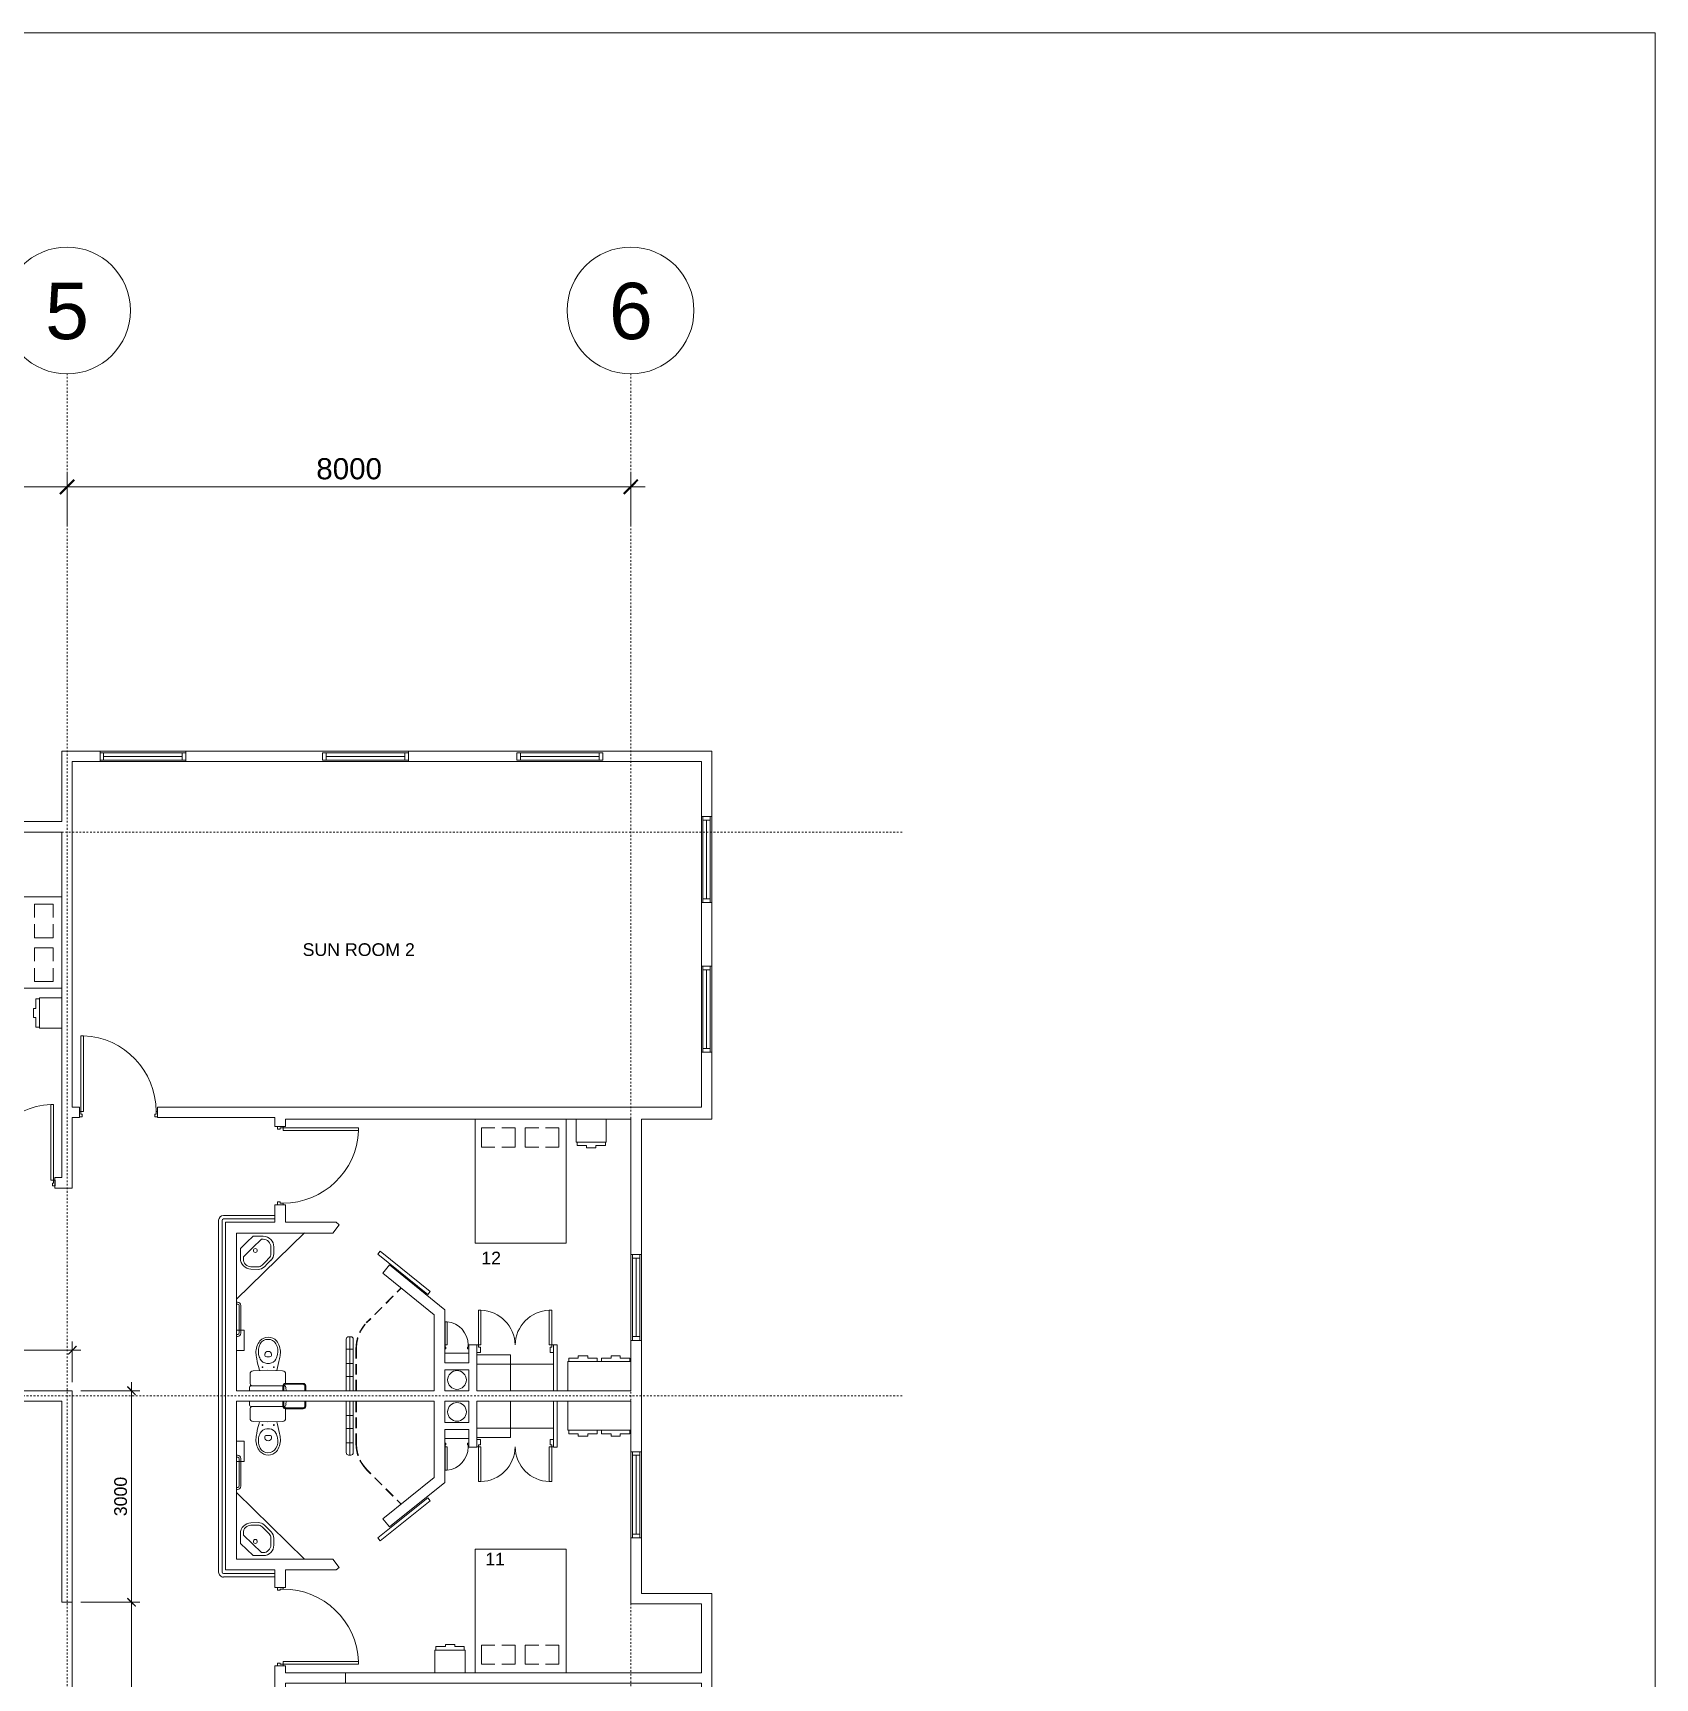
# Model space of a CAD drawing. Header units: feet. Extents: x 24 to 2788, y 15 to 613.
# Drawn here: x 429.2 to 659.5, y 352.9 to 586.3 of the extents above; entities that cross this region are included whole.
import ezdxf

# ---------------------------------------------------------------- set-up
doc = ezdxf.new("R2010")
doc.units = ezdxf.units.FT
doc.header["$MEASUREMENT"] = 0
doc.linetypes.add('DASHED', pattern=[0.5, 0.25, -0.25])
doc.layers.get('0').update_dxf_attribs({"color": 255, "lineweight": 0})
for name, color, linetype, lineweight in [('Dimmension', 250, 'Continuous', 0), ('Pluming', 4, 'Continuous', 13), ('Text', 251, 'Continuous', 9)]:
    doc.layers.add(name, color=color, linetype=linetype, lineweight=lineweight)
doc.layers.add('Doors', color=7, linetype='Continuous')
doc.layers.add('Grid', color=1, linetype='Continuous')
doc.styles.add('PDF Arial', font='arial.ttf')

# ---------------------------------------------------------------- blocks, each defined once
blk = doc.blocks.new('Door')
at = {"layer": 'Doors', "lineweight": 5}
for points in [[(-0.059, 0.08), (-0.021, 0.08), (-0.021, 1.152), (-0.059, 1.152)], [(-1.109, 0), (-1.071, 0), (-1.071, 0.038), (-1.088, 0.038), (-1.088, 0.08), (-1.109, 0.08)], [(0, 0), (-0.038, 0), (-0.038, 0.038), (-0.021, 0.038), (-0.021, 0.08), (0, 0.08)]]:
    blk.add_lwpolyline(points, close=True, dxfattribs=at)
blk.add_arc((-0.015, 0.079), 1.073, 92.3612, 179.9488, dxfattribs=at)
blk = doc.blocks.new('Toilet')
at = {"layer": 'Pluming', "lineweight": 0}
blk.add_line((-0.256, 0), (0.256, 0), dxfattribs=at)
for points in [[(-0.126, 0.712, 0.180883), (-0.183, 0.539, 0.034528), (-0.171, 0.457, 0.017331), (-0.131, 0.289)], [(0.126, 0.518, 0.165153), (0.106, 0.667, 0.571941), (-0.119, 0.667, 0.179597), (-0.142, 0.517, 0.068995), (-0.119, 0.452, 0.250971), (-0.028, 0.39, 0.054511), (0.011, 0.39, 0.25088), (0.103, 0.452, 0.068995), (0.126, 0.518)], [(0.114, 0.289, 0.017331), (0.154, 0.457, 0.011626), (0.164, 0.538, 0.180908), (0.107, 0.711, 0.440691), (-0.127, 0.711)], [(0.038, 0.523, 0.236067), (0.025, 0.548, 0.353499), (-0.044, 0.548, 0.236042), (-0.057, 0.523), (-0.057, 0.502, 0.380629), (-0.044, 0.487, 0.058069), (0.025, 0.487)], [(0.038, 0.523), (0.038, 0.502, -0.380629), (0.025, 0.487)], [(0.224, 0.072, 0.191995), (0.229, 0.074, 0.3575), (0.248, 0.104), (0.248, 0.239, 0.401104), (0.205, 0.284), (-0.006, 0.292), (-0.214, 0.284, 0.401077), (-0.256, 0.239)], [(-0.542, 0), (-0.542, 0.07, -0.414214), (-0.506, 0.106), (-0.252, 0.106)], [(-0.529, 0), (-0.529, 0.07, -0.414214), (-0.506, 0.093), (-0.252, 0.093)], [(-0.256, 0.108, 0.237145), (-0.239, 0.074, 0.191995), (-0.235, 0.072, 0.414213), (-0.263, 0.044)], [(-0.218, 0), (-0.218, 0.07, 0.414214), (-0.254, 0.106)], [(-0.231, 0), (-0.231, 0.07, 0.414214), (-0.254, 0.093)], [(0.258, 0), (0.258, 0.044, 0.414213), (0.231, 0.072), (-0.227, 0.072)]]:
    blk.add_lwpolyline(points, format="xyb", dxfattribs=at)
for points in [[(-0.256, 0.106), (-0.256, 0.241)], [(-0.263, 0), (-0.262, 0.046)], [(-0.235, 0.072), (0.226, 0.072)]]:
    blk.add_lwpolyline(points, dxfattribs=at)
for centre in [(-0.089, 0.337), (0.072, 0.337)]:
    blk.add_circle(centre, 0.00635, dxfattribs=at)
blk = doc.blocks.new('Sink')
at = {"layer": 'Pluming', "lineweight": 0}
blk.add_lwpolyline([(-0.225, -0.135), (-0.174, -0.186), (-0.128, -0.233, 0.20163), (-0.038, -0.268), (0.063, -0.264, 0.196173), (0.169, -0.219, 0.201655), (0.212, -0.111), (0.212, -0.111), (0.21, 0.028), (0.121, 0.116), (0.032, 0.201), (-0.112, 0.201), (-0.112, 0.201, 0.201655), (-0.22, 0.156, 0.196173), (-0.262, 0.051), (-0.262, -0.047, 0.201655), (-0.225, -0.136)], format="xyb", dxfattribs=at)
blk.add_lwpolyline([(-0.098, -0.207, 0.20163), (-0.038, -0.231), (0.063, -0.231, 0.196173), (0.138, -0.198, 0.201654), (0.169, -0.121), (0.167, -0.091), (0.04, 0.036), (-0.087, 0.159), (-0.112, 0.159, 0.201654), (-0.189, 0.126, 0.196173), (-0.22, 0.051), (-0.22, -0.047, 0.201655), (-0.195, -0.106), (-0.149, -0.156)], format="xyb", close=True, dxfattribs=at)
blk.add_circle((0, 0), 0.0275, dxfattribs=at)
blk = doc.blocks.new('accessible Hand')
at = {"layer": 'Pluming', "lineweight": 0}
for points in [[(0.047, 0.639), (0.047, 0.25)], [(0.072, 0.639), (0.072, 0.25)], [(0.11, 0.658), (0.091, 0.658)], [(0.11, 0.688), (0.095, 0.688)], [(0.091, 0.231), (0.11, 0.231)], [(0.095, 0.201), (0.11, 0.201)]]:
    blk.add_lwpolyline(points, dxfattribs=at)
blk.add_lwpolyline([(0, 0.292), (0, 0), (0.11, 0), (0.11, 0.292)], close=True, dxfattribs=at)
for centre, radius, start, end in [((0.095, 0.639), 0.0487, 90, 180), ((0.091, 0.639), 0.0191, 90, 180), ((0.095, 0.25), 0.0487, 180.0055, 270), ((0.091, 0.25), 0.0191, 180.0056, 269.9999)]:
    blk.add_arc(centre, radius, start, end, dxfattribs=at)
blk = doc.blocks.new('Small Door')
at = {"layer": 'Doors', "lineweight": 0}
blk.add_lwpolyline([(-0.004, 0.055), (-0.004, 0.385), (-0.034, 0.385), (-0.034, 0.055)], close=True, dxfattribs=at)
for points in [[(-0.339, 0), (-0.322, 0), (-0.322, 0.025), (-0.33, 0.025), (-0.33, 0.055), (-0.339, 0.055)], [(0, 0), (-0.013, 0), (-0.013, 0.025), (-0.004, 0.025), (-0.004, 0.055), (0, 0.055)]]:
    blk.add_lwpolyline(points, dxfattribs=at)
blk.add_arc((0.003, 0.054), 0.333, 96.3462, 179.842, dxfattribs=at)
blk = doc.blocks.new('Two Doors')
at = {"layer": 'Doors', "lineweight": 0}
for points in [[(-0.485, 0), (-0.485, 0.491), (-0.519, 0.491), (-0.519, 0)], [(0.485, 0), (0.485, 0.491), (0.519, 0.491), (0.519, 0)], [(0.544, 0), (0.519, 0), (0.519, -0.03), (0.493, -0.03), (0.493, -0.106), (0.544, -0.106)]]:
    blk.add_lwpolyline(points, close=True, dxfattribs=at)
blk.add_lwpolyline([(0.485, 0.491, 0.401509), (0, 0, 0.401481), (-0.485, 0.491)], format="xyb", dxfattribs=at)
blk.add_lwpolyline([(-0.544, -0.106), (-0.497, -0.106), (-0.497, -0.03), (-0.519, -0.03), (-0.519, 0), (-0.544, 0), (-0.544, -0.106)], dxfattribs=at)

msp = doc.modelspace()

# ---------------------------------------------------------------- linework, layer by layer
at = {"color": 255, "lineweight": 0, "transparency": 33554559}
for p, q in [((450.96, 483.14), (438.77, 483.14)), ((482.55, 482.93), (524.12, 482.93)), ((515.36, 412.99), (515.36, 400.79)), ((515.36, 385), (515.36, 372.81))]:
    msp.add_line(p, q, dxfattribs=at)
at = {"color": 255, "lineweight": 0}
msp.add_lwpolyline([(23.64, 586.31), (659.47, 586.31), (659.47, 64), (23.64, 64)], close=True, dxfattribs=at)
at = {"color": 255, "lineweight": 0, "transparency": 33554559}
for points in [[(404.61, 472.89), (433.35, 472.89), (433.35, 423.91), (432.34, 423.91), (432.34, 422.39), (434.83, 422.39), (434.83, 432.42), (435.85, 432.42), (435.85, 433.9), (434.83, 433.9), (434.83, 482.93), (438.77, 482.93), (438.77, 484.41)], [(414, 474.42), (433.35, 474.42), (433.35, 484.41), (525.6, 484.41), (525.6, 462.94), (524.12, 462.94)], [(482.55, 484.41), (482.55, 482.93), (438.42, 482.93)], [(438.77, 484.15), (450.96, 484.15)], [(439.28, 484.15), (439.28, 483.14)], [(439.28, 483.65), (450.41, 483.65)], [(450.41, 483.14), (450.41, 484.15)], [(450.96, 482.93), (450.96, 484.41)], [(482.55, 483.14), (470.35, 483.14), (470.35, 484.15), (482.55, 484.15)], [(470.86, 484.15), (470.86, 483.14)], [(470.86, 483.65), (482.04, 483.65)], [(482.04, 483.14), (482.04, 484.15)], [(498.42, 484.15), (498.42, 483.14)], [(498.42, 483.65), (509.6, 483.65)], [(509.6, 483.14), (509.6, 484.15)], [(524.12, 482.93), (524.12, 433.9), (446.94, 433.9), (446.94, 432.42), (463.58, 432.42), (463.58, 431.15), (465.1, 431.15), (465.1, 432.17), (514.09, 432.17), (514.09, 393.64), (492.24, 393.64), (492.24, 400.16), (491.1, 400.16), (491.1, 397.62), (487.71, 397.62), (487.71, 405.16), (479.84, 411.51), (478.9, 410.32), (486.19, 404.44), (486.19, 393.64), (458.12, 393.64), (458.12, 416.04), (471.79, 416.04), (472.72, 417.22), (472.3, 417.56), (465.1, 417.56), (465.1, 420.06), (463.58, 420.06), (463.58, 417.56), (456.59, 417.56), (456.59, 368.24), (463.58, 368.24), (463.58, 365.74), (465.1, 365.74), (465.1, 368.24), (472.3, 368.24), (472.72, 368.58), (471.79, 369.76), (458.12, 369.76), (458.12, 392.16), (486.19, 392.16), (486.19, 381.36), (478.9, 375.48), (479.84, 374.33), (487.71, 380.64), (487.71, 388.18), (491.1, 388.18), (491.1, 385.64), (492.24, 385.64), (492.24, 392.16), (514.09, 392.16), (514.09, 385), (515.61, 385)], [(525.6, 475.14), (524.12, 475.14)], [(524.33, 475.14), (524.33, 474.59), (525.35, 474.59), (525.35, 475.14)], [(524.33, 474.59), (524.33, 463.45)], [(524.84, 463.45), (524.84, 474.59)], [(525.35, 474.59), (525.35, 463.45)], [(429.46, 460.79), (429.46, 462.69), (432.12, 462.69), (432.12, 460.79)], [(525.35, 462.94), (525.35, 463.45), (524.33, 463.45), (524.33, 462.94)], [(525.6, 462.94), (525.6, 453.88)], [(432.12, 459.85), (432.12, 457.91), (429.46, 457.91), (429.46, 459.85)], [(429.46, 454.6), (429.46, 456.51), (432.12, 456.51), (432.12, 454.6)], [(432.12, 453.63), (432.12, 451.73), (429.46, 451.73), (429.46, 453.63)], [(524.12, 453.88), (525.6, 453.88), (525.6, 432.17), (515.61, 432.17), (515.61, 364.89), (525.6, 364.89), (525.6, 340.89), (515.61, 340.89), (515.61, 284.88), (525.6, 284.88), (525.6, 260.92), (515.61, 260.92), (515.61, 193.64), (525.6, 193.64), (525.6, 184.25)], [(525.35, 453.88), (525.35, 453.38), (524.33, 453.38), (524.33, 453.88)], [(524.33, 442.2), (524.33, 453.38)], [(524.84, 453.38), (524.84, 442.2)], [(525.35, 442.2), (525.35, 453.38)], [(430.18, 449.27), (429.67, 449.27), (429.67, 447.91), (429.33, 447.91), (429.33, 446.6), (429.67, 446.6), (429.67, 445.25), (430.18, 445.25)], [(433.35, 445.08), (430.18, 445.08), (430.18, 449.4), (433.35, 449.4)], [(525.6, 441.69), (524.12, 441.69)], [(494.82, 430.94), (492.92, 430.94), (492.92, 428.23), (494.82, 428.23)], [(495.8, 428.23), (497.7, 428.23), (497.7, 430.94), (495.8, 430.94)], [(501.05, 430.94), (499.1, 430.94), (499.1, 428.23), (501.05, 428.23)], [(501.98, 428.23), (503.88, 428.23), (503.88, 430.94), (501.98, 430.94)], [(506.47, 428.95), (506.47, 428.44), (507.82, 428.44), (507.82, 428.14), (509.13, 428.14), (509.13, 428.44), (510.49, 428.44), (510.49, 428.95)], [(463.58, 418.53), (456.3, 418.53)], [(458.12, 406.64), (467.81, 416.08)], [(514.09, 412.99), (515.61, 412.99)], [(514.34, 400.79), (514.34, 412.99)], [(515.36, 412.48), (514.34, 412.48)], [(514.85, 412.48), (514.85, 401.35)], [(476.53, 403.42), (476.7, 403.29)], [(473.7, 393.68), (473.7, 400.96)], [(473.7, 399.57), (474.71, 399.57)], [(474.21, 401.3), (474.21, 393.68)], [(503.63, 393.64), (503.63, 400.16), (503.12, 400.16), (503.12, 393.64)], [(514.09, 400.79), (515.61, 400.79)], [(514.34, 401.35), (515.36, 401.35)], [(473.7, 397.54), (474.71, 397.54)], [(487.71, 398.97), (491.1, 398.97)], [(492.24, 398.76), (497.02, 398.76), (497.02, 393.64)], [(492.24, 397.45), (503.12, 397.45)], [(505.15, 393.64), (505.15, 397.79), (514.09, 397.79)], [(509.34, 397.79), (509.34, 398.3), (507.99, 398.3), (507.99, 398.59), (506.63, 398.59), (506.63, 398.3), (505.28, 398.3), (505.28, 397.79)], [(509.94, 397.79), (509.94, 398.3), (511.29, 398.3), (511.29, 398.59), (512.6, 398.59), (512.6, 398.3), (513.96, 398.3), (513.96, 397.79)], [(473.7, 395.67), (474.71, 395.67)], [(354.86, 337.63), (354.86, 393.64), (434.83, 393.64), (434.83, 232.13), (346.86, 232.13), (346.86, 234.16)], [(418.36, 393.64), (418.36, 392.16), (433.35, 392.16), (433.35, 363.67), (434.83, 363.67), (434.83, 393.64)], [(473.7, 392.16), (473.7, 384.88)], [(474.21, 384.54), (474.21, 392.16)], [(492.24, 387.04), (497.02, 387.04), (497.02, 392.16)], [(503.63, 392.16), (503.63, 385.64), (503.12, 385.64), (503.12, 392.16)], [(473.7, 390.17), (474.71, 390.17)], [(473.7, 388.31), (474.71, 388.31)], [(492.24, 388.35), (503.12, 388.35)], [(509.34, 388.05), (509.34, 387.54), (507.99, 387.54), (507.99, 387.21), (506.63, 387.21), (506.63, 387.54), (505.28, 387.54), (505.28, 388.05)], [(509.94, 388.05), (509.94, 387.54), (511.29, 387.54), (511.29, 387.21), (512.6, 387.21), (512.6, 387.54), (513.96, 387.54), (513.96, 388.05)], [(473.7, 386.27), (474.71, 386.27)], [(487.71, 386.87), (491.1, 386.87)], [(475.48, 384.5), (475.31, 384.45)], [(475.6, 383.73), (475.77, 383.82)], [(514.09, 385), (514.09, 372.81), (515.61, 372.81)], [(514.34, 372.81), (514.34, 385)], [(515.36, 384.5), (514.34, 384.5)], [(514.85, 384.5), (514.85, 373.32)], [(476.53, 382.38), (476.7, 382.55)], [(458.12, 379.2), (467.81, 369.76)], [(514.09, 333.01), (514.09, 342.41), (524.12, 342.41), (524.12, 352.15), (465.1, 352.15), (465.1, 351.13), (463.58, 351.13), (463.58, 354.65), (465.1, 354.65), (465.1, 353.63), (524.12, 353.63), (524.12, 363.41), (514.09, 363.41), (514.09, 372.81)], [(514.34, 373.32), (515.36, 373.32)], [(463.58, 367.26), (456.3, 367.26)], [(490.46, 356.85), (490.46, 357.36), (489.11, 357.36), (489.11, 357.65), (487.8, 357.65), (487.8, 357.36), (486.44, 357.36), (486.44, 356.85)], [(494.82, 354.86), (492.92, 354.86), (492.92, 357.57), (494.82, 357.57)], [(495.8, 357.57), (497.7, 357.57), (497.7, 354.86), (495.8, 354.86)], [(501.05, 354.86), (499.1, 354.86), (499.1, 357.57), (501.05, 357.57)], [(501.98, 357.57), (503.88, 357.57), (503.88, 354.86), (501.98, 354.86)], [(486.27, 353.63), (486.27, 356.85), (490.59, 356.85), (490.59, 353.63)], [(473.61, 352.15), (473.61, 353.63)]]:
    msp.add_lwpolyline(points, dxfattribs=at)
for points in [[(510.11, 483.14), (497.91, 483.14), (497.91, 484.15), (510.11, 484.15)], [(524.33, 442.2), (525.35, 442.2), (525.35, 441.69), (524.33, 441.69)], [(506.34, 432.17), (510.61, 432.17), (510.61, 428.95), (506.34, 428.95)], [(478.52, 413.45), (478.19, 413.03), (485.3, 407.31), (485.64, 407.74)], [(487.71, 396.65), (487.71, 393.64), (491.1, 393.64), (491.1, 396.65)], [(487.71, 389.15), (487.71, 392.16), (491.1, 392.16), (491.1, 389.15)], [(505.15, 388.05), (514.09, 388.05), (514.09, 392.16), (505.15, 392.16)], [(478.52, 372.35), (478.19, 372.77), (485.3, 378.48), (485.64, 378.06)]]:
    msp.add_lwpolyline(points, close=True, dxfattribs=at)
at = {"color": 255, "lineweight": 0, "ltscale": 0.190512, "transparency": 33554559}
for points in [[(415.82, 463.75), (433.35, 463.75), (433.35, 450.79), (415.82, 450.79), (415.82, 463.75)], [(504.94, 414.6), (504.94, 432.17), (491.99, 432.17), (491.99, 414.6), (504.94, 414.6)], [(504.94, 371.2), (504.94, 353.63), (491.99, 353.63), (491.99, 371.2), (504.94, 371.2)]]:
    msp.add_lwpolyline(points, dxfattribs=at)
at = {"color": 255, "lineweight": 0, "transparency": 33554559}
for points in [[(456.3, 367.22, -0.414214), (455.6, 367.92), (455.6, 417.84, -0.414186), (456.3, 418.53)], [(463.58, 418.03), (456.3, 418.03, 0.414185), (456.11, 417.84), (456.11, 367.92, 0.414213), (456.3, 367.73), (463.58, 367.73)], [(474.02, 401.32), (474.35, 401.32, -0.414214), (474.71, 400.96), (474.71, 393.68)], [(474.02, 384.52), (474.35, 384.52, 0.414214), (474.71, 384.88), (474.71, 392.16)]]:
    msp.add_lwpolyline(points, format="xyb", dxfattribs=at)
for points, const_width in [([(475.12, 399.74), (475.2, 400.54), (475.35, 401.22)], 0.211), ([(475.12, 386.06), (475.2, 385.28), (475.37, 384.5)], 0.215)]:
    msp.add_lwpolyline(points, dxfattribs=dict(at, const_width=const_width))
for centre in [(489.43, 395.19), (489.43, 390.66)]:
    msp.add_circle(centre, 1.33, dxfattribs=at)
for centre, start, end in [((474.06, 400.96), 90.0055, 180), ((474.06, 384.88), 180, 269.9945)]:
    msp.add_arc(centre, 0.36, start, end, dxfattribs=at)
for points in [[(480.3, 407.19), (480.47, 407.06), (479.24, 406.13)], [(480.47, 407.06), (479.24, 406.13), (479.41, 405.96)], [(481.44, 408.29), (481.57, 408.16), (480.85, 407.7)], [(481.57, 408.16), (480.85, 407.7), (480.98, 407.57)], [(477.13, 404.01), (477.3, 403.84), (476.53, 403.42)], [(477.3, 403.84), (476.53, 403.42), (476.7, 403.29)], [(478.74, 405.58), (478.86, 405.45), (477.68, 404.52)], [(478.86, 405.45), (477.68, 404.52), (477.8, 404.39)], [(475.52, 401.94), (475.73, 401.85), (475.6, 402.11)], [(475.6, 402.11), (475.77, 402.02), (476.03, 402.78)], [(475.73, 401.85), (475.6, 402.11), (475.77, 402.02)], [(475.77, 402.02), (476.03, 402.78), (476.2, 402.66)], [(476.03, 402.78), (476.2, 402.66), (476.36, 403.21)], [(476.2, 402.66), (476.36, 403.21), (476.49, 403.04)], [(475.01, 399.74), (475.22, 399.74), (475.01, 398.21)], [(475.22, 399.74), (475.01, 398.21), (475.22, 398.21)], [(475.01, 397.45), (475.22, 397.45), (475.01, 395.93)], [(475.22, 397.45), (475.01, 395.93), (475.22, 395.93)], [(475.01, 395.21), (475.22, 395.21), (475.01, 393.64)], [(475.22, 395.21), (475.01, 393.64), (475.22, 393.64)], [(475.01, 390.59), (475.22, 390.59), (475.01, 392.16)], [(475.22, 390.59), (475.01, 392.16), (475.22, 392.16)], [(475.01, 388.35), (475.22, 388.35), (475.01, 389.87)], [(475.22, 388.35), (475.01, 389.87), (475.22, 389.87)], [(475.01, 386.06), (475.22, 386.06), (475.01, 387.63)], [(475.22, 386.06), (475.01, 387.63), (475.22, 387.63)], [(475.6, 383.69), (475.77, 383.78), (476.03, 383.01)], [(475.77, 383.78), (476.03, 383.01), (476.2, 383.14)], [(476.03, 383.01), (476.2, 383.14), (476.53, 382.38)], [(476.2, 383.14), (476.53, 382.38), (476.7, 382.55)], [(477.3, 381.96), (476.53, 382.38), (476.7, 382.55)], [(477.13, 381.79), (477.3, 381.96), (476.53, 382.38)], [(478.86, 380.35), (477.68, 381.28), (477.8, 381.41)], [(478.74, 380.22), (478.86, 380.35), (477.68, 381.28)], [(480.47, 378.78), (479.24, 379.67), (479.41, 379.84)], [(480.3, 378.61), (480.47, 378.78), (479.24, 379.67)], [(481.57, 377.64), (480.85, 378.1), (480.98, 378.23)], [(481.44, 377.51), (481.57, 377.64), (480.85, 378.1)]]:
    msp.add_solid(points, dxfattribs=at)
at = {"layer": 'Dimmension', "color": 250, "lineweight": 0}
for points in [[(434.11, 523.91), (434.11, 516.33)], [(444.44, 363.67), (436.06, 363.67)]]:
    msp.add_lwpolyline(points, close=True, dxfattribs=at)
for points in [[(514.09, 516.33), (514.09, 523.91)], [(352.11, 521.92), (436.1, 521.92)], [(432.08, 521.92), (516.12, 521.92)], [(436.06, 399.4), (417.14, 399.4)], [(434.83, 394.87), (434.83, 400.63)], [(443.22, 362.44), (443.22, 394.87)], [(436.06, 393.64), (444.44, 393.64)], [(443.22, 329.92), (443.22, 364.85)]]:
    msp.add_lwpolyline(points, dxfattribs=at)
at = {"layer": 'Dimmension', "color": 250, "lineweight": 0, "transparency": 33554559}
for points in [[(432.97, 520.99), (433.18, 520.78), (435, 523.02)], [(435, 523.02), (433.18, 520.78), (432.97, 520.99)], [(433.18, 520.78), (435, 523.02), (435.21, 522.81)], [(435.21, 522.81), (435, 523.02), (433.18, 520.78)], [(512.99, 520.99), (513.2, 520.78), (514.98, 523.02)], [(513.2, 520.78), (514.98, 523.02), (515.19, 522.81)], [(434.2, 398.89), (434.33, 398.76), (435.38, 400.08)], [(434.33, 398.76), (435.38, 400.08), (435.51, 399.95)], [(443.89, 393.13), (442.58, 394.19), (442.71, 394.32)], [(443.77, 393.01), (443.89, 393.13), (442.58, 394.19)], [(442.71, 364.3), (442.58, 364.17), (443.89, 363.12)], [(443.89, 363.12), (442.58, 364.17), (442.71, 364.3)], [(442.58, 364.17), (443.89, 363.12), (443.77, 362.99)], [(443.77, 362.99), (443.89, 363.12), (442.58, 364.17)]]:
    msp.add_solid(points, dxfattribs=at)
at = {"layer": 'Grid', "linetype": 'DASHED', "lineweight": 0}
for points in [[(434.11, 118.76), (434.11, 537.88)], [(514.09, 118.76), (514.09, 537.88)], [(552.6, 472.89), (57.62, 472.89)], [(552.6, 392.92), (55.88, 392.92)]]:
    msp.add_lwpolyline(points, dxfattribs=at)
at = {"layer": 'Grid', "lineweight": 0}
for centre in [(434.09, 546.92), (514.06, 546.92)]:
    msp.add_circle(centre, 9, dxfattribs=at)

# ---------------------------------------------------------------- block references
at = {"layer": 'Doors', "color": 255, "lineweight": 0, "transparency": 33554559, "yscale": 10, "zscale": 10}
for name, p, xscale in [('Door', (435.85, 432.5), -10), ('Door', (432.38, 422.75), 10), ('Two Doors', (497.68, 400.16), -10), ('Small Door', (487.71, 399.61), -10)]:
    msp.add_blockref(name, p, dxfattribs=dict(at, xscale=xscale))
for name, p, xscale, rotation in [('Door', (463.94, 431.15), -10, 270), ('Small Door', (487.71, 386.23), 10, 180), ('Two Doors', (497.68, 385.68), 10, 180), ('Door', (463.94, 354.65), 10, 270)]:
    msp.add_blockref(name, p, dxfattribs=dict(at, xscale=xscale, rotation=rotation))
at = {"layer": 'Pluming', "lineweight": 0, "xscale": -10, "yscale": 10, "zscale": 10}
for name, p in [('Sink', (460.81, 413.56)), ('accessible Hand', (459.22, 399.35)), ('Toilet', (462.54, 393.64))]:
    msp.add_blockref(name, p, dxfattribs=at)
at = {"layer": 'Pluming', "lineweight": 0, "xscale": 10, "yscale": 10, "zscale": 10, "rotation": 180}
for name, p in [('Toilet', (462.54, 392.16)), ('accessible Hand', (459.22, 386.53)), ('Sink', (460.81, 372.28))]:
    msp.add_blockref(name, p, dxfattribs=at)

# ---------------------------------------------------------------- texts
at = {"layer": 'Dimmension', "color": 250, "lineweight": 0, "insert": (469.46, 522.93), "char_height": 3, "attachment_point": 7, "style": 'PDF Arial'}
msp.add_mtext('8000', dxfattribs=at)
at = {"layer": 'Dimmension', "color": 250, "lineweight": 0, "insert": (442.61, 375.86), "char_height": 1.8, "attachment_point": 7, "rotation": 90, "style": 'PDF Arial'}
msp.add_mtext('3000', dxfattribs=at)
at = {"layer": 'Grid', "lineweight": 0, "char_height": 8, "attachment_point": 7, "style": 'PDF Arial'}
for s, insert in [('6', (511, 542.74)), ('5', (430.98, 542.74))]:
    msp.add_mtext(s, dxfattribs=dict(at, insert=insert))
at = {"layer": 'Text', "lineweight": 0, "char_height": 1.8, "attachment_point": 7, "style": 'PDF Arial'}
for s, insert in [('SUN ROOM 2', (467.52, 455.32)), ('12', (492.88, 411.59)), ('11', (493.43, 368.87))]:
    msp.add_mtext(s, dxfattribs=dict(at, insert=insert))

doc.saveas('drawing.dxf')
